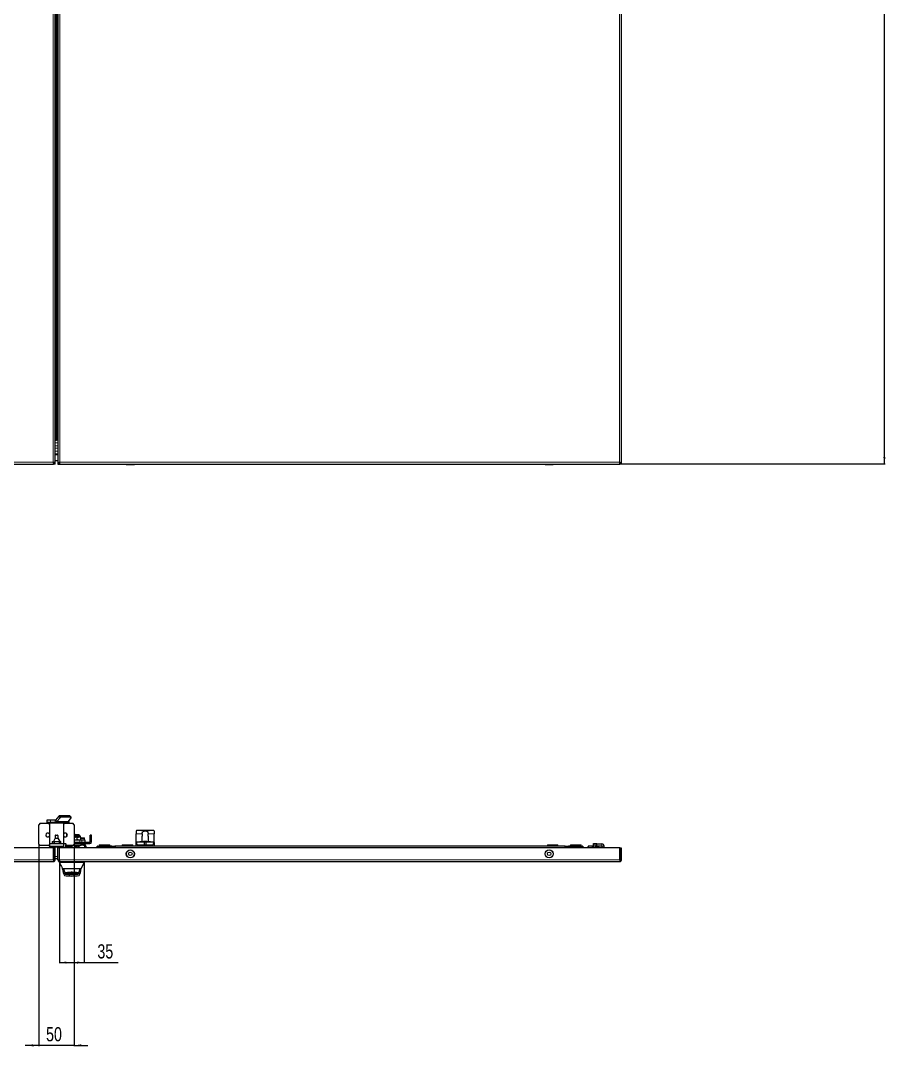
# Model space of a CAD drawing. Header units: millimetres. Extents: x -1564 to 3390, y -1920 to 1219.
# Drawn here: x 2169 to 3390, y -1920 to -473 of the extents above; entities that cross this region are included whole.
import ezdxf

# ---------------------------------------------------------------- set-up
doc = ezdxf.new("R2010")
doc.units = ezdxf.units.MM
doc.layers.add('FORMAT', color=7, linetype='Continuous')
doc.styles.add('SLDTEXTSTYLE0', font='TXT', dxfattribs={"width": 0.75})
doc.dimstyles.new('SLDDIMSTYLE0', dxfattribs={"dimtxt": 20, "dimasz": 10, "dimexe": 0, "dimexo": 0.0625, "dimgap": 5, "dimtad": 2, "dimdec": 1, "dimrnd": 1e-09, "dimzin": 12, "dimdsep": 46, "dimtxsty": 'SLDTEXTSTYLE0', "dimsah": 1, "dimcen": 0.09, "dimadec": 0, "dimazin": 3, "dimtfac": 1, "dimtofl": 0, "dimtmove": 0, "dimatfit": 3, "dimfxl": 0, "dimfrac": 2, "dimtolj": 1, "dimtzin": 12, "dimarcsym": 0})
doc.dimstyles.new('SLDDIMSTYLE1', dxfattribs={"dimtxt": 20, "dimasz": 10, "dimexe": 0, "dimexo": 0.0625, "dimgap": 5, "dimtad": 2, "dimdec": 1, "dimrnd": 1e-09, "dimzin": 12, "dimdsep": 46, "dimtxsty": 'SLDTEXTSTYLE0', "dimsah": 1, "dimcen": 0.09, "dimadec": 0, "dimazin": 3, "dimtfac": 1, "dimtmove": 0, "dimatfit": 0, "dimfxl": 0, "dimfrac": 2, "dimtolj": 1, "dimtzin": 12, "dimarcsym": 0})

# ---------------------------------------------------------------- blocks, each defined once
blk = doc.blocks.new('_D')
at = {"layer": 'FORMAT'}
for p, q in [((3015, 656.3), (3389.3, 656.3)), ((3388.3, -1098.7), (3388.3, 656.3)), ((3015, -1098.7), (3389.3, -1098.7))]:
    blk.add_line(p, q, dxfattribs=at)
for points in [[(3388.3, 656.3), (3386.8, 646.3), (3389.9, 646.3)], [(3388.3, -1098.7), (3389.9, -1088.7), (3386.8, -1088.7)]]:
    blk.add_solid(points, dxfattribs=at)
at = {"layer": 'FORMAT', "insert": (3362.5, -250.8), "char_height": 20, "attachment_point": 1, "rotation": 90, "style": 'SLDTEXTSTYLE0'}
blk.add_mtext('1755', dxfattribs=at)
blk = doc.blocks.new('_D_13')
at = {"layer": 'FORMAT'}
for p, q in [((2195.3, -1634.9), (2195.3, -1919.5)), ((2245.3, -1634.9), (2245.3, -1919.5)), ((2195.3, -1918.5), (2176, -1918.5)), ((2245.3, -1918.5), (2195.3, -1918.5)), ((2245.3, -1918.5), (2264.5, -1918.5))]:
    blk.add_line(p, q, dxfattribs=at)
for points in [[(2195.3, -1918.5), (2185.3, -1916.9), (2185.3, -1920)], [(2245.3, -1918.5), (2255.3, -1920), (2255.3, -1916.9)]]:
    blk.add_solid(points, dxfattribs=at)
at = {"layer": 'FORMAT', "insert": (2205.5, -1892.7), "char_height": 20, "attachment_point": 1, "style": 'SLDTEXTSTYLE0'}
blk.add_mtext('50', dxfattribs=at)
blk = doc.blocks.new('_D_14')
at = {"layer": 'FORMAT'}
for p, q in [((2224.3, -1660.5), (2224.3, -1802.7)), ((2259.3, -1660.5), (2259.3, -1802.7)), ((2224.3, -1801.7), (2259.3, -1801.7)), ((2259.3, -1801.7), (2307.4, -1801.7))]:
    blk.add_line(p, q, dxfattribs=at)
for points in [[(2224.3, -1801.7), (2234.3, -1803.2), (2234.3, -1800.2)], [(2259.3, -1801.7), (2249.3, -1800.2), (2249.3, -1803.2)]]:
    blk.add_solid(points, dxfattribs=at)
at = {"layer": 'FORMAT', "insert": (2277.9, -1775.9), "char_height": 20, "attachment_point": 1, "style": 'SLDTEXTSTYLE0'}
blk.add_mtext('35', dxfattribs=at)

msp = doc.modelspace()

# ---------------------------------------------------------------- linework, layer by layer
at = {"color": 8, "linetype": 'Continuous', "lineweight": 18}
for p, q in [((2215.68, -1096.12), (2215.68, 653.68)), ((3014.68, -1096.12), (3014.68, 653.68)), ((2219.29, -1065.85), (2219.29, 623.41)), ((2219.76, 623.43), (2219.76, -1065.87)), ((2220.33, -1065.53), (2220.33, 623.1)), ((2221.68, 623.1), (2221.68, -1065.53)), ((2224.88, -298.56), (2224.88, -1096.12)), ((2218.28, -1068.9), (2222.28, -1068.9)), ((2218.28, -1073.23), (2222.28, -1073.23)), ((2218.28, -1076.45), (2222.28, -1076.45)), ((2218.28, -1080.78), (2222.28, -1080.78)), ((2218.28, -1084.55), (2222.28, -1084.55)), ((1425.88, -1096.12), (2215.68, -1096.12)), ((2218.28, -1085.99), (2222.28, -1085.99)), ((2224.88, -1096.12), (3014.68, -1096.12)), ((2318.53, -1099.47), (2327.42, -1099.47)), ((2327.42, -1099.47), (2330.03, -1099.47)), ((2909.53, -1099.47), (2921.03, -1099.47)), ((2211.56, -1603.97), (2211.56, -1600.97)), ((2218.5, -1600.97), (2218.5, -1603.97)), ((2218.87, -1600.79), (2220.71, -1602.92)), ((2237.17, -1602.92), (2220.71, -1602.92)), ((2225.47, -1597.42), (2223.63, -1595.29)), ((2226.58, -1596.71), (2224.74, -1594.59)), ((2240.72, -1596.71), (2238.88, -1594.59)), ((2341.19, -1619.95), (2332.78, -1619.95)), ((2357.78, -1619.95), (2349.37, -1619.95)), ((2216.28, -1630.85), (2216.28, -1634.35)), ((2222.28, -1622.35), (2218.27, -1622.35)), ((2224.28, -1630.85), (2224.28, -1634.35)), ((2245.28, -1623.99), (2254.28, -1623.99)), ((2252.97, -1631.95), (2252.97, -1628.95)), ((2259.78, -1626.55), (2254.35, -1626.55)), ((2256.05, -1631.95), (2256.05, -1628.95)), ((2257.98, -1635.95), (2257.98, -1633.95)), ((2260.51, -1631.95), (2260.51, -1628.95)), ((2267.18, -1631.95), (2267.18, -1633.95)), ((2267.78, -1631.35), (2269.78, -1631.35)), ((2341.89, -1631.35), (2341.89, -1631.45)), ((2343.78, -1635.45), (2343.78, -1631.45)), ((2346.78, -1631.45), (2346.78, -1635.45)), ((2980.23, -1634.4), (2977.73, -1634.4)), ((2989.73, -1636.9), (2989.73, -1634.4)), ((2230.28, -1638.94), (2210.28, -1638.94)), ((2232.9, -1637.45), (2235.58, -1637.45)), ((2237.58, -1637.55), (2235.58, -1637.55)), ((2237.58, -1637.45), (2238.36, -1637.45)), ((2238.78, -1639.45), (2238.78, -1637.85)), ((2243.78, -1636.35), (2244.47, -1636.35)), ((2254.22, -1636.15), (2243.98, -1636.15)), ((2254.31, -1635.95), (2244.18, -1635.95)), ((2254.1, -1636.35), (2258.28, -1636.35)), ((2254.68, -1636.15), (2254.22, -1636.15)), ((2254.78, -1635.95), (2254.31, -1635.95)), ((2259.78, -1637.85), (2259.78, -1639.45)), ((2260.22, -1637.55), (2261.58, -1637.55)), ((2278.08, -1637.75), (2277.78, -1637.75)), ((2278.08, -1637.45), (2278.08, -1637.75)), ((2302.48, -1637.75), (2278.08, -1637.75)), ((2278.08, -1637.75), (2278.08, -1639.45)), ((2283.87, -1637.25), (2283.87, -1637.45)), ((2302.48, -1637.45), (2302.48, -1637.75)), ((2302.48, -1639.45), (2302.48, -1637.75)), ((2302.78, -1637.75), (2302.48, -1637.75)), ((2334.28, -1635.45), (2343.78, -1635.45)), ((2334.28, -1635.45), (2334.28, -1637.45)), ((2343.42, -1635.97), (2343.56, -1636.45)), ((2343.78, -1635.48), (2343.78, -1635.45)), ((2343.78, -1635.45), (2344.28, -1635.45)), ((2343.78, -1635.48), (2344.28, -1635.48)), ((2346.28, -1635.45), (2344.28, -1635.45)), ((2346.28, -1635.45), (2346.78, -1635.45)), ((2346.28, -1635.48), (2346.78, -1635.48)), ((2346.78, -1635.45), (2346.78, -1635.48)), ((2346.78, -1635.45), (2356.28, -1635.45)), ((2347.01, -1636.45), (2347.14, -1635.97)), ((2356.28, -1637.45), (2356.28, -1635.45)), ((2938.08, -1637.75), (2937.78, -1637.75)), ((2938.08, -1637.75), (2938.08, -1637.45)), ((2938.08, -1637.75), (2938.08, -1639.45)), ((2962.48, -1637.75), (2938.08, -1637.75)), ((2946.91, -1637.25), (2946.91, -1637.45)), ((2962.48, -1637.45), (2962.48, -1637.75)), ((2962.48, -1639.45), (2962.48, -1637.75)), ((2962.78, -1637.75), (2962.48, -1637.75)), ((2970.83, -1637.4), (2970.83, -1639.45)), ((2976.48, -1639.4), (2976.48, -1639.45)), ((2990.23, -1637.4), (2992.73, -1637.4)), ((2215.98, -1656.85), (1425.58, -1656.85)), ((2216.28, -1652.09), (2215.98, -1652.09)), ((2222.28, -1652.09), (2218.28, -1652.09)), ((2224.58, -1656.85), (3014.98, -1656.85)), ((2229.78, -1660.45), (2229.78, -1659.45)), ((2253.78, -1660.45), (2253.78, -1659.45))]:
    msp.add_line(p, q, dxfattribs=at)
at = {"color": 7, "linetype": 'Continuous', "lineweight": 25}
for p, q in [((2218.28, -1098.72), (2218.28, 656.28)), ((2222.28, 656.28), (2222.28, -1098.72)), ((3017.28, -1098.72), (3017.28, 656.28)), ((2218.28, -1060.92), (2218.41, -1060.92)), ((2218.28, -1064.92), (2218.82, -1064.92)), ((1425.58, -1098.72), (2215.98, -1098.72)), ((2215.98, -1097), (2215.98, -1098.72)), ((2218.28, -1098.72), (2216.28, -1098.72)), ((2218.28, -1093.72), (2222.28, -1093.72)), ((2222.28, -1098.72), (2224.28, -1098.72)), ((2224.58, -1098.72), (2224.58, -1097.01)), ((2224.58, -1098.72), (3014.98, -1098.72)), ((2318.53, -1098.72), (2318.53, -1099.47)), ((2330.03, -1099.47), (2330.03, -1098.72)), ((2909.53, -1098.72), (2909.53, -1099.47)), ((2921.03, -1099.47), (2921.03, -1098.72)), ((3014.98, -1096.72), (3014.98, -1098.72)), ((3017.28, -1098.72), (3015.28, -1098.72)), ((2327.29, -1099.72), (2318.78, -1099.72)), ((2329.78, -1099.72), (2327.29, -1099.72)), ((2920.78, -1099.72), (2909.78, -1099.72)), ((2197.28, -1605.35), (2195.28, -1607.35)), ((2197.28, -1605.35), (2208.53, -1605.35)), ((2206.56, -1600.97), (2206.56, -1603.97)), ((2211.56, -1600.97), (2206.56, -1600.97)), ((2211.56, -1603.97), (2206.56, -1603.97)), ((2210.28, -1607.1), (2208.53, -1605.35)), ((2230.28, -1605.35), (2210.28, -1605.35)), ((2210.28, -1605.35), (2210.28, -1634.35)), ((2218.5, -1600.97), (2211.56, -1600.97)), ((2218.5, -1603.97), (2211.56, -1603.97)), ((2235.03, -1603.97), (2218.5, -1603.97)), ((2223.63, -1595.29), (2218.87, -1600.79)), ((2225.47, -1597.42), (2220.71, -1602.92)), ((2238.88, -1594.59), (2224.74, -1594.59)), ((2240.72, -1596.71), (2226.58, -1596.71)), ((2230.28, -1605.35), (2230.28, -1634.35)), ((2232.03, -1605.35), (2230.28, -1607.1)), ((2232.03, -1605.35), (2243.28, -1605.35)), ((2237.78, -1604.27), (2234.78, -1604.27)), ((2234.78, -1605.35), (2234.78, -1604.27)), ((2237.17, -1602.92), (2240.75, -1597.8)), ((2237.78, -1605.35), (2237.78, -1604.27)), ((2241, -1596.81), (2239.17, -1594.69)), ((2245.28, -1607.35), (2243.28, -1605.35)), ((2195.28, -1634.85), (2195.28, -1607.35)), ((2234.78, -1620.6), (2234.78, -1619.97)), ((2245.28, -1607.35), (2245.28, -1634.85)), ((2332.78, -1616.12), (2332.78, -1619.95)), ((2332.78, -1631.45), (2332.78, -1619.95)), ((2339.8, -1615.56), (2334.28, -1615.56)), ((2340.69, -1615.51), (2340.17, -1615.51)), ((2349.88, -1615.45), (2340.69, -1615.45)), ((2350.4, -1615.51), (2349.88, -1615.5)), ((2356.28, -1615.56), (2350.76, -1615.56)), ((2357.78, -1616.12), (2357.78, -1619.95)), ((2357.78, -1631.45), (2357.78, -1619.95)), ((2230.28, -1634.35), (2210.28, -1634.35)), ((2210.28, -1634.35), (2210.28, -1637.85)), ((2214.28, -1630.85), (2214.28, -1634.35)), ((2214.28, -1630.85), (2215.78, -1630.85)), ((2218.27, -1626.35), (2215.78, -1630.85)), ((2215.78, -1630.85), (2224.78, -1630.85)), ((2216.78, -1630.85), (2216.78, -1634.35)), ((2218.27, -1622.35), (2218.27, -1626.35)), ((2218.27, -1626.35), (2222.28, -1626.35)), ((2218.77, -1621.85), (2221.78, -1621.85)), ((2222.28, -1622.35), (2222.28, -1626.35)), ((2222.28, -1626.35), (2224.78, -1630.85)), ((2223.78, -1630.85), (2223.78, -1634.35)), ((2224.78, -1630.85), (2226.28, -1630.85)), ((2226.28, -1634.35), (2226.28, -1630.85)), ((2230.28, -1633.95), (2232.91, -1633.95)), ((2230.28, -1634.35), (2230.28, -1637.85)), ((2233.34, -1634.39), (2232.61, -1639.45)), ((2233.34, -1634.39), (2232.91, -1633.95)), ((2234.78, -1620.6), (2235.23, -1620.6)), ((2234.78, -1623.74), (2234.78, -1620.6)), ((2245.31, -1622.95), (2245.28, -1622.95)), ((2245.28, -1624.95), (2246.88, -1624.95)), ((2252.97, -1628.95), (2245.28, -1628.95)), ((2245.28, -1631.95), (2267.18, -1631.95)), ((2245.28, -1633.95), (2267.18, -1633.95)), ((2245.31, -1622.95), (2253.25, -1622.95)), ((2246.78, -1620.95), (2246.28, -1621.45)), ((2246.28, -1621.45), (2246.28, -1622.95)), ((2252.02, -1621.45), (2246.28, -1621.45)), ((2246.78, -1620.95), (2251.57, -1620.95)), ((2249.42, -1625.4), (2246.88, -1624.95)), ((2251.88, -1624.95), (2246.88, -1624.95)), ((2249.42, -1628.51), (2246.88, -1628.95)), ((2249.42, -1628.51), (2249.42, -1625.4)), ((2251.57, -1620.95), (2251.78, -1620.95)), ((2252.28, -1621.45), (2251.78, -1620.95)), ((2254.35, -1625.4), (2251.88, -1624.95)), ((2254.28, -1624.95), (2251.88, -1624.95)), ((2254.35, -1628.51), (2251.88, -1628.95)), ((2252.28, -1621.45), (2252.02, -1621.45)), ((2252.28, -1622.95), (2252.28, -1621.45)), ((2256.05, -1628.95), (2252.97, -1628.95)), ((2254.28, -1624.95), (2254.28, -1623.99)), ((2254.34, -1624.99), (2254.28, -1624.95)), ((2254.28, -1624.95), (2254.28, -1624.95)), ((2254.28, -1628.95), (2254.28, -1628.95)), ((2254.34, -1625.05), (2254.3, -1625.02)), ((2254.35, -1628.51), (2254.35, -1625.4)), ((2254.35, -1625.95), (2259.18, -1625.95)), ((2254.78, -1635.95), (2254.78, -1633.95)), ((2260.51, -1628.95), (2256.05, -1628.95)), ((2259.78, -1628.95), (2259.78, -1626.55)), ((2260.78, -1628.95), (2260.51, -1628.95)), ((2260.78, -1631.95), (2260.78, -1628.95)), ((2269.78, -1621.95), (2267.78, -1621.95)), ((2267.78, -1631.35), (2267.78, -1621.95)), ((2269.78, -1631.35), (2269.78, -1621.95)), ((2332.78, -1632.33), (2332.78, -1631.45)), ((2332.78, -1631.45), (2346.28, -1631.45)), ((2332.78, -1637.45), (2332.78, -1632.33)), ((2337.66, -1631.35), (2337.66, -1631.45)), ((2337.8, -1631.35), (2337.8, -1631.45)), ((2337.92, -1631.35), (2337.92, -1631.45)), ((2338.73, -1631.35), (2337.92, -1631.35)), ((2338.73, -1631.35), (2338.73, -1631.45)), ((2338.88, -1631.35), (2338.88, -1631.45)), ((2339, -1631.35), (2339, -1631.45)), ((2339.34, -1631.35), (2339.34, -1631.45)), ((2339.52, -1631.35), (2339.52, -1631.45)), ((2340.05, -1631.35), (2340.05, -1631.45)), ((2340.43, -1627.24), (2340.43, -1629.83)), ((2340.53, -1631.35), (2340.53, -1631.45)), ((2340.7, -1631.35), (2340.7, -1631.45)), ((2341.16, -1631.35), (2341.16, -1631.45)), ((2341.3, -1631.35), (2341.3, -1631.45)), ((2341.42, -1631.35), (2341.42, -1631.45)), ((2341.73, -1631.35), (2341.73, -1631.45)), ((2343.01, -1631.35), (2341.89, -1631.35)), ((2343.01, -1631.35), (2343.01, -1631.45)), ((2343.15, -1631.35), (2343.15, -1631.45)), ((2343.34, -1631.35), (2343.34, -1631.45)), ((2343.35, -1631.35), (2343.35, -1631.45)), ((2343.94, -1631.35), (2343.35, -1631.35)), ((2343.94, -1631.35), (2343.94, -1631.45)), ((2344.84, -1631.35), (2344.27, -1631.35)), ((2344.28, -1631.45), (2346.28, -1631.45)), ((2344.28, -1635.45), (2344.28, -1631.45)), ((2344.56, -1631.13), (2344.53, -1630.9)), ((2344.77, -1631.13), (2344.76, -1630.83)), ((2344.84, -1631.35), (2344.84, -1631.45)), ((2344.85, -1631.35), (2344.85, -1631.45)), ((2344.85, -1631.35), (2345.03, -1631.35)), ((2345.03, -1631.35), (2345.03, -1631.35)), ((2345.03, -1631.35), (2345.03, -1631.45)), ((2345.05, -1631.35), (2345.05, -1631.45)), ((2345.2, -1631.35), (2345.2, -1631.45)), ((2346, -1631.35), (2345.2, -1631.35)), ((2346, -1631.35), (2346, -1631.45)), ((2346.14, -1631.35), (2346.14, -1631.45)), ((2346.23, -1630.85), (2346.23, -1630.83)), ((2346.26, -1631.35), (2346.26, -1631.45)), ((2346.28, -1631.45), (2346.28, -1635.45)), ((2346.29, -1631.39), (2346.55, -1631.38)), ((2346.69, -1631.35), (2346.69, -1631.45)), ((2346.78, -1630.94), (2346.79, -1630.9)), ((2346.78, -1631.45), (2357.78, -1631.45)), ((2346.82, -1631.35), (2346.82, -1631.45)), ((2347.18, -1631.35), (2347.18, -1631.45)), ((2347.44, -1631.35), (2347.44, -1631.45)), ((2347.56, -1631.35), (2347.56, -1631.45)), ((2347.7, -1631.35), (2347.7, -1631.45)), ((2347.82, -1631.35), (2347.82, -1631.45)), ((2348.25, -1631.35), (2348.25, -1631.45)), ((2348.28, -1631.35), (2348.25, -1631.35)), ((2348.29, -1631.35), (2348.29, -1631.45)), ((2348.32, -1631.35), (2348.32, -1631.45)), ((2348.49, -1631.35), (2348.49, -1631.45)), ((2348.84, -1631.35), (2348.84, -1631.45)), ((2349.33, -1631.35), (2349.33, -1631.45)), ((2349.52, -1631.35), (2349.52, -1631.45)), ((2349.87, -1631.35), (2349.87, -1631.45)), ((2350.02, -1631.35), (2350.02, -1631.45)), ((2351.08, -1631.35), (2350.02, -1631.35)), ((2350.13, -1629.83), (2350.13, -1627.24)), ((2351.08, -1631.35), (2351.08, -1631.45)), ((2351.39, -1631.35), (2351.39, -1631.45)), ((2351.56, -1631.35), (2351.56, -1631.45)), ((2351.93, -1631.35), (2351.93, -1631.45)), ((2352.69, -1631.35), (2351.93, -1631.35)), ((2352.69, -1631.35), (2352.69, -1631.45)), ((2357.78, -1632.33), (2357.78, -1631.45)), ((2357.78, -1632.33), (2357.78, -1637.45)), ((2977.73, -1633.9), (2980.23, -1633.9)), ((2977.73, -1634.4), (2977.73, -1633.9)), ((2977.73, -1639.45), (2977.73, -1634.4)), ((2980.23, -1633.9), (2980.23, -1634.4)), ((2980.23, -1639.45), (2980.23, -1634.4)), ((2980.73, -1634.4), (2980.23, -1634.45)), ((2982.73, -1634.4), (2980.73, -1634.4)), ((2982.73, -1636.9), (2982.73, -1634.4)), ((2982.73, -1634.4), (2989.73, -1634.4)), ((1425.58, -1639.45), (2215.98, -1639.45)), ((2195.28, -1634.85), (2197.28, -1636.85)), ((2208.53, -1636.85), (2197.28, -1636.85)), ((2208.53, -1636.85), (2210.28, -1635.1)), ((2230.28, -1637.85), (2210.28, -1637.85)), ((2210.28, -1637.85), (2210.28, -1638.94)), ((2210.28, -1638.94), (2210.28, -1639.45)), ((2215.98, -1656.85), (2215.98, -1639.45)), ((2218.28, -1639.45), (2216.28, -1639.45)), ((2216.28, -1656.85), (2216.28, -1639.45)), ((2218.28, -1656.85), (2218.28, -1639.45)), ((2222.28, -1656.85), (2222.28, -1639.45)), ((2222.28, -1639.45), (2224.28, -1639.45)), ((2224.28, -1656.85), (2224.28, -1639.45)), ((2224.58, -1656.85), (2224.58, -1639.45)), ((2224.58, -1639.45), (3014.98, -1639.45)), ((2230.28, -1637.85), (2230.28, -1638.94)), ((2230.28, -1638.94), (2230.28, -1639.45)), ((2235.58, -1637.85), (2232.84, -1637.85)), ((2243.28, -1636.85), (2232.99, -1636.85)), ((2235.65, -1636.85), (2235.58, -1637.55)), ((2235.58, -1639.45), (2235.58, -1637.55)), ((2237.58, -1639.45), (2237.58, -1637.55)), ((2238.28, -1637.85), (2237.58, -1637.85)), ((2238.28, -1637.85), (2238.28, -1639.35)), ((2242.88, -1638.4), (2239.68, -1638.4)), ((2239.68, -1638.4), (2239.68, -1639.35)), ((2239.68, -1639.15), (2242.88, -1639.15)), ((2242.88, -1639.35), (2242.88, -1638.4)), ((2243.28, -1636.85), (2245.28, -1634.85)), ((2247.92, -1637.8), (2247.92, -1637.85)), ((2248.22, -1637.4), (2248.22, -1637.85)), ((2248.22, -1637.85), (2248.22, -1637.4)), ((2248.39, -1637.85), (2248.22, -1637.82)), ((2248.39, -1637.39), (2248.39, -1637.85)), ((2248.43, -1637.85), (2248.43, -1637.39)), ((2249.19, -1637.77), (2249.19, -1637.85)), ((2249.22, -1637.79), (2249.22, -1637.85)), ((2249.28, -1637.82), (2249.22, -1637.85)), ((2250.13, -1637.85), (2250.13, -1637.53)), ((2250.34, -1637.85), (2250.34, -1637.82)), ((2250.63, -1637.75), (2250.63, -1637.85)), ((2250.66, -1637.75), (2250.66, -1637.85)), ((2258.28, -1635.85), (2254.74, -1635.85)), ((2260.28, -1639.45), (2260.28, -1637.85)), ((2261.58, -1637.55), (2261.58, -1639.45)), ((2277.78, -1639.45), (2277.78, -1637.75)), ((2278.08, -1637.45), (2302.48, -1637.45)), ((2280.78, -1635.45), (2280.28, -1635.95)), ((2280.28, -1635.95), (2280.28, -1637.45)), ((2295.28, -1635.95), (2280.28, -1635.95)), ((2280.78, -1635.45), (2294.78, -1635.45)), ((2282.64, -1637.25), (2282.64, -1637.45)), ((2286.45, -1637.25), (2286.45, -1637.45)), ((2286.45, -1637.25), (2287.24, -1637.25)), ((2287.24, -1637.25), (2287.24, -1637.45)), ((2287.24, -1637.25), (2289.12, -1637.25)), ((2288.58, -1637.25), (2288.58, -1637.23)), ((2289.12, -1637.25), (2289.12, -1637.45)), ((2289.12, -1637.25), (2290.17, -1637.25)), ((2290.17, -1637.25), (2290.17, -1637.45)), ((2290.17, -1637.25), (2291.57, -1637.25)), ((2291.74, -1637.23), (2291.74, -1637.45)), ((2291.83, -1637.25), (2291.83, -1637.45)), ((2291.83, -1637.25), (2293.18, -1637.25)), ((2293.18, -1637.25), (2293.18, -1637.45)), ((2293.18, -1637.25), (2295.17, -1637.25)), ((2295.28, -1635.95), (2294.78, -1635.45)), ((2295.17, -1637.25), (2295.17, -1637.45)), ((2295.17, -1637.25), (2298.13, -1637.25)), ((2295.28, -1637.25), (2295.28, -1635.95)), ((2298.13, -1637.25), (2298.13, -1637.45)), ((2937.78, -1637.45), (2302.78, -1637.45)), ((2302.78, -1637.45), (2302.78, -1637.75)), ((2302.78, -1637.75), (2302.78, -1638.4)), ((2302.78, -1638.4), (2302.78, -1639.45)), ((2313.28, -1635.45), (2312.78, -1635.95)), ((2312.78, -1635.95), (2312.78, -1637.45)), ((2327.78, -1635.95), (2312.78, -1635.95)), ((2313.28, -1635.45), (2327.28, -1635.45)), ((2327.78, -1635.95), (2327.28, -1635.45)), ((2327.78, -1637.45), (2327.78, -1635.95)), ((2344.28, -1635.45), (2344.28, -1635.48)), ((2346.28, -1635.48), (2346.28, -1635.45)), ((2913.28, -1635.45), (2912.78, -1635.95)), ((2912.78, -1635.95), (2912.78, -1637.45)), ((2927.78, -1635.95), (2912.78, -1635.95)), ((2913.28, -1635.45), (2927.28, -1635.45)), ((2927.78, -1635.95), (2927.28, -1635.45)), ((2927.78, -1637.45), (2927.78, -1635.95)), ((2937.78, -1637.45), (2937.78, -1637.75)), ((2937.78, -1638.4), (2937.78, -1637.75)), ((2937.78, -1638.4), (2937.78, -1639.45)), ((2938.08, -1637.45), (2962.48, -1637.45)), ((2942.43, -1637.25), (2942.43, -1637.45)), ((2942.43, -1637.25), (2942.78, -1637.25)), ((2942.78, -1637.25), (2942.78, -1637.45)), ((2942.78, -1637.25), (2943.03, -1637.25)), ((2943.03, -1637.25), (2943.03, -1637.45)), ((2943.03, -1637.25), (2943.14, -1637.25)), ((2943.14, -1637.25), (2943.14, -1637.45)), ((2944.17, -1637.25), (2944.17, -1637.45)), ((2944.17, -1637.25), (2944.82, -1637.25)), ((2944.84, -1637.25), (2944.84, -1637.45)), ((2944.84, -1637.25), (2945.18, -1637.25)), ((2945.18, -1637.25), (2945.18, -1637.45)), ((2945.78, -1635.45), (2945.28, -1635.95)), ((2945.28, -1635.95), (2945.28, -1637.25)), ((2960.28, -1635.95), (2945.28, -1635.95)), ((2945.78, -1635.45), (2959.78, -1635.45)), ((2948.49, -1637.45), (2948.49, -1637.23)), ((2948.63, -1637.25), (2949.41, -1637.25)), ((2949.41, -1637.25), (2949.41, -1637.45)), ((2949.41, -1637.25), (2950.2, -1637.25)), ((2950.2, -1637.25), (2950.2, -1637.45)), ((2950.2, -1637.25), (2950.69, -1637.25)), ((2950.69, -1637.25), (2950.69, -1637.45)), ((2950.69, -1637.25), (2952.08, -1637.25)), ((2951.72, -1637.23), (2951.72, -1637.25)), ((2952.08, -1637.25), (2952.08, -1637.45)), ((2952.08, -1637.25), (2953.13, -1637.25)), ((2953.13, -1637.25), (2953.13, -1637.45)), ((2954.17, -1637.25), (2954.17, -1637.45)), ((2954.17, -1637.25), (2956.14, -1637.25)), ((2956.14, -1637.25), (2956.14, -1637.45)), ((2956.14, -1637.25), (2958.13, -1637.25)), ((2958.13, -1637.25), (2958.13, -1637.45)), ((2960.28, -1635.95), (2959.78, -1635.45)), ((2960.28, -1637.45), (2960.28, -1635.95)), ((2962.78, -1637.75), (2962.78, -1639.45)), ((2970.23, -1639.45), (2970.23, -1638)), ((2976.23, -1637.4), (2970.83, -1637.4)), ((2976.23, -1639.45), (2976.23, -1637.4)), ((2977.73, -1639.4), (2976.48, -1639.4)), ((2985.67, -1639.4), (2980.23, -1639.4)), ((2980.73, -1636.9), (2982.73, -1636.9)), ((2982.73, -1636.9), (2989.73, -1636.9)), ((2985.72, -1639.45), (2985.67, -1639.4)), ((2985.67, -1639.45), (2985.67, -1639.4)), ((2990.23, -1639.45), (2990.23, -1637.4)), ((2992.73, -1639.45), (2992.73, -1637.4)), ((3014.98, -1656.85), (3014.98, -1639.45)), ((3017.28, -1640.45), (3015.28, -1640.45)), ((3015.28, -1656.85), (3015.28, -1640.45)), ((3017.28, -1656.85), (3017.28, -1640.45)), ((2215.68, -1659.45), (1425.88, -1659.45)), ((2216.28, -1655.35), (2215.98, -1655.35)), ((2218.28, -1656.85), (2216.28, -1656.85)), ((2216.28, -1657.03), (2216.28, -1657.45)), ((2222.28, -1655.35), (2218.28, -1655.35)), ((2222.28, -1656.85), (2224.28, -1656.85)), ((2224.28, -1657.45), (2224.28, -1656.85)), ((2224.28, -1660.45), (2224.28, -1659.45)), ((2224.88, -1659.45), (2224.28, -1659.45)), ((3014.68, -1659.45), (2224.88, -1659.45)), ((2253.78, -1660.45), (2229.78, -1660.45)), ((2254.78, -1669.45), (2259.31, -1660.4)), ((2259.28, -1660.45), (2259.28, -1659.45)), ((3017.28, -1656.85), (3015.28, -1656.85)), ((2231.18, -1669.45), (2228.78, -1669.45)), ((2228.82, -1669.45), (2228.82, -1669.66)), ((2252.38, -1669.45), (2231.18, -1669.45)), ((2235.95, -1676.44), (2247.54, -1676.44)), ((2235.95, -1676.44), (2236.1, -1676.44)), ((2254.78, -1669.45), (2252.38, -1669.45)), ((2254.74, -1669.66), (2254.74, -1669.45))]:
    msp.add_line(p, q, dxfattribs=at)
at = {"color": 7, "linetype": 'Continuous', "lineweight": 25, "flags": 128}
for points in [[(2240.75, -1597.8), (2240.89, -1597.57), (2240.99, -1597.36), (2241.05, -1597.17), (2241.07, -1597.01), (2241.05, -1596.88), (2240.98, -1596.79), (2240.87, -1596.73), (2240.72, -1596.71)], [(2250.63, -1637.8), (2250.62, -1637.81), (2250.34, -1637.85)], [(3015.28, -1645.95), (3015.14, -1645.7), (3014.98, -1645.44)], [(3014.98, -1654.47), (3015.14, -1654.2), (3015.28, -1653.95)], [(2232.66, -1676.88), (2232.3, -1675.99), (2232.2, -1675.72)], [(2251.47, -1675.4), (2251.25, -1675.99), (2250.9, -1676.88)]]:
    msp.add_lwpolyline(points, dxfattribs=at)
at = {"color": 8, "linetype": 'Continuous', "lineweight": 18, "flags": 128}
for points in [[(3014.98, -1646.03), (3015.27, -1646.62), (3015.28, -1646.64)], [(3015.28, -1653.27), (3015.27, -1653.29), (3014.98, -1653.88)]]:
    msp.add_lwpolyline(points, dxfattribs=at)
at = {"color": 7, "linetype": 'Continuous', "lineweight": 25}
for centre, radius in [((2324.28, -1648.45), 5.75), ((2324.28, -1648.45), 2.5), ((2915.28, -1648.45), 5.75), ((2915.28, -1648.45), 2.5)]:
    msp.add_circle(centre, radius, dxfattribs=at)
at = {"color": 8, "linetype": 'Continuous', "lineweight": 18}
for centre in [(2324.28, -1648.45), (2915.28, -1648.45)]:
    msp.add_circle(centre, 5.5, dxfattribs=at)
at = {"color": 7, "linetype": 'Continuous', "lineweight": 25}
for centre, radius, start, end in [((2318.78, -1099.47), 0.25, 180, 270), ((2329.78, -1099.47), 0.25, 270, 0), ((2909.78, -1099.47), 0.25, 180, 270), ((2920.78, -1099.47), 0.25, 270, 0), ((2218.49, -1600.48), 0.488, 270.87936, 320.24354), ((2218.46, -1601.04), 2.93, 270.87936, 320.24354), ((2225.16, -1596.47), 1.93, 102.48392, 142.40224), ((2227, -1598.59), 1.93, 102.48392, 142.40224), ((2238.92, -1594.93), 0.349, 43.92833, 95.92878), ((2207.78, -1621.85), 2.75, 24.61998, 335.38002), ((2232.78, -1621.85), 2.75, 204.61998, 155.38002), ((2218.77, -1622.35), 0.5, 90, 180), ((2221.78, -1622.35), 0.5, 0, 90), ((2253.25, -1623.99), 1.03, 0, 90), ((2257.98, -1637.55), 3.6, 0, 90), ((2259.18, -1626.55), 0.6, 0, 90), ((2267.18, -1631.35), 2.6, 270, 0), ((2267.18, -1631.35), 0.6, 270, 0), ((2345.28, -1638.75), 8, 100.36105, 108.44483), ((2344.52, -1634.61), 3.79, 92.89181, 101.41741), ((2345.4, -1633.07), 2.34, 111.72177, 124.60369), ((2344.6, -1638.39), 7.26, 85.75775, 94.24225), ((2344.24, -1631.42), 0.598, 60.52387, 80.98963), ((2345.03, -1638.38), 7.56, 92.05637, 94.65981), ((2344.55, -1635.17), 4.35, 79.33098, 87.2142), ((2348.53, -1631.88), 3.47, 163.53436, 167.76578), ((2346.01, -1635.17), 4.35, 92.7858, 100.66902), ((2345.53, -1638.36), 7.54, 81.91714, 87.9462), ((2346.31, -1631.35), 0.529, 98.37942, 107.95469), ((2346.04, -1634.61), 3.79, 78.58259, 87.10819), ((2345.21, -1637.17), 6.42, 69.70137, 77.56561), ((2345.28, -1638.75), 8, 70.17456, 79.63895), ((2345.28, -1638.71), 7.96, 71.95242, 79.10923), ((2347.59, -1631.75), 0.629, 75.56061, 104.43939), ((2989.73, -1637.4), 3, 0, 90), ((2239.18, -1637.55), 1.6, 154.05552, 180), ((2249.28, -1628.95), 9, 233.1301, 260.06184), ((2249.4, -1629.23), 8.7, 247.04384, 262.19579), ((2248.99, -1631.16), 6.77, 243.84337, 260.92447), ((2248.03, -1630.33), 7.07, 264.24699, 275.75301), ((2249.05, -1635.2), 2.78, 231.39719, 252.55931), ((2248.61, -1633.07), 4.83, 261.51445, 261.84337), ((2248.43, -1637.69), 0.261, 216.15143, 217.25209), ((2249.36, -1629.01), 8.89, 263.76729, 264.01043), ((2249.95, -1634.98), 2.97, 239.17887, 255.2323), ((2250.12, -1636.24), 1.79, 219.07445, 243.97081), ((2248.55, -1633.64), 4.26, 278.69652, 279.04651), ((2250.01, -1633.64), 4.26, 260.95349, 261.30348), ((2248.53, -1634.78), 3.19, 285.22643, 309.29893), ((2249.12, -1636.71), 1.52, 311.59883, 339.64636), ((2249.2, -1629.01), 8.89, 275.98957, 276.23271), ((2249, -1630.85), 7.09, 279.44276, 293.2387), ((2249.95, -1633.07), 4.83, 278.15663, 278.48555), ((2249.43, -1629.8), 8.14, 278.72305, 291.64085), ((2249.28, -1628.95), 9, 279.93816, 306.8699), ((2252.11, -1636), 1.4, 257.05409, 282.94591), ((2254.53, -1635.95), 0.25, 306.8699, 0), ((2278.08, -1637.75), 0.3, 90, 180), ((2302.48, -1637.75), 0.3, 0, 90), ((2345.28, -1642.45), 6.25, 106.01339, 126.8699), ((2343.28, -1635.48), 1, 286.01339, 0), ((2347.28, -1635.48), 1, 180, 253.98661), ((2345.28, -1642.45), 6.25, 53.1301, 73.98661), ((2938.08, -1637.75), 0.3, 90, 180), ((2962.48, -1637.75), 0.3, 0, 90), ((2970.83, -1638), 0.6, 90, 180), ((2976.48, -1639.15), 0.25, 180, 270), ((2980.73, -1637.4), 0.5, 90, 180), ((2989.73, -1637.4), 0.5, 0, 90), ((3007.78, -1649.95), 7.5, 343.7398, 16.2602), ((2220.84, -1669.66), 7.98, 358.26695, 359.99994), ((2255.67, -1667.1), 27, 185.96099, 206.16954), ((2241.78, -1669.45), 11.4, 180, 210.87421), ((2233.12, -1676.69), 0.5, 203.04365, 263.74905), ((2241.78, -1597.66), 80, 263.74905, 276.25095), ((2250.44, -1676.69), 0.5, 276.25095, 336.95635), ((2241.78, -1669.45), 11.4, 329.05608, 0), ((2227.89, -1667.1), 27, 333.83046, 354.03918), ((2262.72, -1669.66), 7.98, 180, 181.7325), ((2241.78, -1597.66), 82, 262.75342, 277.24658)]:
    msp.add_arc(centre, radius, start, end, dxfattribs=at)
at = {"color": 8, "linetype": 'Continuous', "lineweight": 18}
for centre, radius, start, end in [((2345.28, -1642.45), 6.75, 106.01339, 132.20545), ((2343.28, -1635.48), 0.5, 286.01339, 0), ((2347.28, -1635.48), 0.5, 180, 253.98661), ((2345.28, -1642.45), 6.75, 47.79455, 73.98661)]:
    msp.add_arc(centre, radius, start, end, dxfattribs=at)
at = {"color": 7, "linetype": 'Continuous', "lineweight": 25}
for points in [[(2215.68, -1096.12), (2215.7, -1096.46), (2215.75, -1097.14), (2215.83, -1098), (2215.9, -1098.6), (2215.95, -1098.68), (2215.98, -1098.72)], [(2224.58, -1098.72), (2224.6, -1098.68), (2224.65, -1098.6), (2224.73, -1098), (2224.8, -1097.14), (2224.85, -1096.46), (2224.88, -1096.12)], [(3014.68, -1096.12), (3014.7, -1096.2), (3014.75, -1096.35), (3014.83, -1096.55), (3014.9, -1096.69), (3014.95, -1096.71), (3014.98, -1096.72)], [(3014.68, -1096.12), (3014.7, -1096.46), (3014.75, -1097.14), (3014.83, -1098), (3014.9, -1098.6), (3014.95, -1098.68), (3014.98, -1098.72)], [(3015.28, -1098.72), (3015.24, -1098.28), (3015.17, -1097.42), (3014.84, -1096.55), (3014.68, -1096.12)], [(3017.28, -1098.72), (3017.24, -1098.5), (3017.16, -1098.07), (3016.56, -1097.42), (3015.7, -1096.77), (3015.02, -1096.33), (3014.68, -1096.12)], [(2234.48, -1603.97), (2234.56, -1603.99), (2234.72, -1604.03), (2234.76, -1604.19), (2234.78, -1604.27)], [(2237.17, -1602.92), (2237.03, -1603.07), (2236.73, -1603.39), (2236.2, -1603.71), (2235.62, -1603.93), (2235.22, -1603.96), (2235.03, -1603.97)], [(2258.28, -1635.85), (2258.54, -1635.88), (2259.07, -1635.94), (2259.73, -1636.41), (2260.19, -1637.07), (2260.25, -1637.59), (2260.28, -1637.85)], [(2215.98, -1656.85), (2215.95, -1657.19), (2215.9, -1657.88), (2215.83, -1658.74), (2215.75, -1659.34), (2215.7, -1659.41), (2215.68, -1659.45)], [(2215.68, -1659.45), (2216.02, -1659.41), (2216.7, -1659.34), (2217.56, -1658.74), (2218.16, -1657.88), (2218.24, -1657.19), (2218.28, -1656.85)], [(2224.88, -1659.45), (2224.85, -1659.41), (2224.8, -1659.34), (2224.73, -1658.74), (2224.65, -1657.88), (2224.6, -1657.19), (2224.58, -1656.85)], [(3014.98, -1656.85), (3014.95, -1657.19), (3014.9, -1657.88), (3014.83, -1658.74), (3014.75, -1659.34), (3014.7, -1659.41), (3014.68, -1659.45)]]:
    msp.add_open_spline(points, degree=3, dxfattribs=at)
for points, knots in [([(2216.28, -1098.72), (2216.25, -1098.34), (2216.21, -1097.72), (2215.94, -1096.85), (2215.77, -1096.36), (2215.68, -1096.12)], [0, 0, 0, 0, 0.4375, 0.7156903, 1, 1, 1, 1]), ([(2218.28, -1098.72), (2218.25, -1098.53), (2218.19, -1098.13), (2217.65, -1097.5), (2216.78, -1096.82), (2216.06, -1096.36), (2215.68, -1096.12)], [0, 0, 0, 0, 0.21350619, 0.46832209, 0.72324094, 1, 1, 1, 1]), ([(2224.88, -1096.12), (2224.59, -1096.3), (2223.96, -1096.7), (2223.1, -1097.33), (2222.42, -1098.01), (2222.33, -1098.48), (2222.28, -1098.72)], [0, 0, 0, 0, 0.2113527, 0.4661677, 0.7210903, 1, 1, 1, 1]), ([(2224.88, -1096.12), (2224.74, -1096.5), (2224.52, -1097.12), (2224.31, -1097.98), (2224.29, -1098.47), (2224.28, -1098.72)], [0, 0, 0, 0, 0.4375, 0.7156903, 1, 1, 1, 1]), ([(2237.32, -1602.7), (2237.4, -1602.8), (2237.73, -1603.25), (2237.76, -1603.82), (2237.78, -1604.27)], [0, 0, 0, 0, 0.2227295, 1, 1, 1, 1]), ([(2334.28, -1615.56), (2334.11, -1615.56), (2333.78, -1615.57), (2333.33, -1615.63), (2332.99, -1615.75), (2332.81, -1615.92), (2332.79, -1616.06), (2332.78, -1616.12)], [0, 0, 0, 0, 0.2129003, 0.4257071, 0.6406126, 0.8533821, 1, 1, 1, 1]), ([(2339.8, -1615.56), (2339.9, -1615.55), (2340.03, -1615.53), (2340.14, -1615.52), (2340.17, -1615.51)], [0, 0, 0, 0, 0.78940274, 1, 1, 1, 1]), ([(2341.19, -1619.95), (2341.14, -1620.95), (2341.03, -1623.09), (2340.51, -1625.53), (2340.45, -1626.84), (2340.43, -1627.24)], [0, 0, 0, 0, 0.3788234, 0.8122279, 1, 1, 1, 1]), ([(2341.19, -1619.95), (2341.21, -1619.54), (2341.25, -1618.71), (2341.61, -1617.62), (2342.26, -1616.81), (2343.19, -1616.32), (2344.34, -1616.08), (2345.67, -1616.03), (2347.01, -1616.2), (2348.14, -1616.67), (2348.87, -1617.47), (2349.25, -1618.5), (2349.37, -1619.36), (2349.37, -1619.86), (2349.37, -1619.95)], [0, 0, 0, 0, 0.0885051, 0.1771377, 0.2628581, 0.3446937, 0.4304853, 0.5251934, 0.6256454, 0.7239113, 0.8124944, 0.894483, 0.9789968, 1, 1, 1, 1]), ([(2350.13, -1627.24), (2350.05, -1626.33), (2349.87, -1624.47), (2349.41, -1621.87), (2349.38, -1620.34), (2349.37, -1619.95)], [0, 0, 0, 0, 0.4176682, 0.852903, 1, 1, 1, 1]), ([(2350.4, -1615.51), (2350.41, -1615.52), (2350.52, -1615.53), (2350.65, -1615.55), (2350.76, -1615.56)], [0, 0, 0, 0, 0.1619735, 1, 1, 1, 1]), ([(2357.78, -1616.12), (2357.77, -1616.04), (2357.74, -1615.88), (2357.5, -1615.72), (2357.14, -1615.61), (2356.71, -1615.57), (2356.41, -1615.56), (2356.28, -1615.56)], [0, 0, 0, 0, 0.2056827, 0.4113459, 0.6186494, 0.8323389, 1, 1, 1, 1]), ([(2246.88, -1624.95), (2246.82, -1624.95), (2246.28, -1624.96), (2245.75, -1625.1), (2245.28, -1625.22)], [0, 0, 0, 0, 0.1108998, 1, 1, 1, 1]), ([(2246.88, -1628.95), (2246.82, -1628.95), (2246.28, -1628.95), (2245.75, -1628.81), (2245.28, -1628.68)], [0, 0, 0, 0, 0.1108998, 1, 1, 1, 1]), ([(2251.88, -1624.95), (2251.82, -1624.95), (2250.99, -1624.96), (2250.18, -1625.19), (2249.42, -1625.4)], [0, 0, 0, 0, 0.0702006, 1, 1, 1, 1]), ([(2251.88, -1628.95), (2251.82, -1628.95), (2250.99, -1628.95), (2250.18, -1628.72), (2249.42, -1628.51)], [0, 0, 0, 0, 0.0702006, 1, 1, 1, 1]), ([(2254.28, -1624.95), (2254.28, -1624.96), (2254.31, -1624.98), (2254.33, -1625.22), (2254.35, -1625.4)], [0, 0, 0, 0, 0.2686336, 1, 1, 1, 1]), ([(2254.28, -1628.95), (2254.28, -1628.95), (2254.31, -1628.92), (2254.33, -1628.68), (2254.35, -1628.51)], [0, 0, 0, 0, 0.2686336, 1, 1, 1, 1]), ([(2332.78, -1632.33), (2332.8, -1632.5), (2332.86, -1632.93), (2333.33, -1633.87), (2333.86, -1634.76), (2334.21, -1635.34), (2334.28, -1635.45), (2334.28, -1635.45)], [0, 0, 0, 0, 0.1941403, 0.4852754, 0.8987792, 0.9967692, 1, 1, 1, 1]), ([(2337.8, -1631.35), (2337.78, -1631.35), (2337.74, -1631.35), (2337.69, -1631.35), (2337.66, -1631.35), (2337.66, -1631.35), (2337.66, -1631.35)], [0, 0, 0, 0, 0.2808356, 0.55925, 0.7791823, 1, 1, 1, 1]), ([(2337.92, -1631.35), (2337.92, -1631.35), (2337.92, -1631.35), (2337.89, -1631.35), (2337.85, -1631.35), (2337.82, -1631.35), (2337.8, -1631.35)], [0, 0, 0, 0, 0.2808879, 0.5594825, 0.7792702, 1, 1, 1, 1]), ([(2338.88, -1631.35), (2338.87, -1631.35), (2338.83, -1631.35), (2338.78, -1631.35), (2338.75, -1631.35), (2338.73, -1631.35)], [0, 0, 0, 0, 0.28063758, 0.56087676, 1, 1, 1, 1]), ([(2339, -1631.35), (2339, -1631.35), (2339, -1631.35), (2338.97, -1631.35), (2338.93, -1631.35), (2338.9, -1631.35), (2338.88, -1631.35)], [0, 0, 0, 0, 0.280941, 0.5591137, 0.7790892, 1, 1, 1, 1]), ([(2339.52, -1631.35), (2339.46, -1631.35), (2339.35, -1631.35), (2339.34, -1631.35), (2339.34, -1631.35)], [0, 0, 0, 0, 0.5593117, 1, 1, 1, 1]), ([(2340.05, -1631.35), (2340, -1631.35), (2339.88, -1631.35), (2339.68, -1631.35), (2339.58, -1631.35), (2339.52, -1631.35)], [0, 0, 0, 0, 0.280496, 0.560765, 1, 1, 1, 1]), ([(2340.53, -1631.35), (2340.46, -1631.35), (2340.34, -1631.35), (2340.14, -1631.35), (2340.05, -1631.35)], [0, 0, 0, 0, 0.560137, 1, 1, 1, 1]), ([(2340.43, -1629.83), (2340.47, -1630.1), (2340.56, -1630.64), (2341.35, -1631.1), (2342.34, -1631.3), (2343.12, -1631.34), (2343.4, -1631.35)], [0, 0, 0, 0, 0.28915725, 0.57941109, 0.84753259, 1, 1, 1, 1]), ([(2340.7, -1631.35), (2340.7, -1631.35), (2340.68, -1631.35), (2340.58, -1631.35), (2340.53, -1631.35)], [0, 0, 0, 0, 0.5599138, 1, 1, 1, 1]), ([(2341.3, -1631.35), (2341.28, -1631.35), (2341.24, -1631.35), (2341.19, -1631.35), (2341.16, -1631.35), (2341.16, -1631.35), (2341.16, -1631.35)], [0, 0, 0, 0, 0.28076525, 0.5591779, 0.77917491, 1, 1, 1, 1]), ([(2341.42, -1631.35), (2341.42, -1631.35), (2341.42, -1631.35), (2341.39, -1631.35), (2341.35, -1631.35), (2341.32, -1631.35), (2341.3, -1631.35)], [0, 0, 0, 0, 0.280828, 0.5594169, 0.7793931, 1, 1, 1, 1]), ([(2341.89, -1631.35), (2341.87, -1631.35), (2341.83, -1631.35), (2341.77, -1631.35), (2341.74, -1631.35), (2341.74, -1631.35), (2341.73, -1631.35)], [0, 0, 0, 0, 0.2809514, 0.5599669, 0.7794314, 1, 1, 1, 1]), ([(2343.15, -1631.35), (2343.15, -1631.35), (2343.14, -1631.35), (2343.11, -1631.35), (2343.06, -1631.35), (2343.03, -1631.35), (2343.01, -1631.35)], [0, 0, 0, 0, 0.2807125, 0.5587014, 0.7790455, 1, 1, 1, 1]), ([(2343.35, -1631.35), (2343.35, -1631.35), (2343.34, -1631.35), (2343.34, -1631.35), (2343.34, -1631.35)], [0, 0, 0, 0, 0.5600811, 1, 1, 1, 1]), ([(2343.78, -1631.45), (2343.78, -1631.45), (2343.79, -1631.45), (2343.79, -1631.45), (2343.8, -1631.45), (2343.84, -1631.45), (2343.96, -1631.45), (2344.18, -1631.45), (2344.25, -1631.45), (2344.28, -1631.45)], [0, 0, 0, 0, 0.0016702, 0.0038887, 0.0095313, 0.0343611, 0.1327508, 0.5262135, 1, 1, 1, 1]), ([(2344.12, -1631.35), (2344.1, -1631.35), (2344.05, -1631.35), (2343.98, -1631.35), (2343.96, -1631.35), (2343.94, -1631.35)], [0, 0, 0, 0, 0.2812256, 0.5615217, 1, 1, 1, 1]), ([(2344.85, -1631.35), (2344.85, -1631.35), (2344.85, -1631.35), (2344.84, -1631.35), (2344.84, -1631.35)], [0, 0, 0, 0, 0.55950427, 1, 1, 1, 1]), ([(2345.2, -1631.35), (2345.18, -1631.35), (2345.14, -1631.35), (2345.08, -1631.35), (2345.05, -1631.35), (2345.05, -1631.35), (2345.05, -1631.35)], [0, 0, 0, 0, 0.2808549, 0.5597179, 0.7795181, 1, 1, 1, 1]), ([(2346.14, -1631.35), (2346.12, -1631.35), (2346.08, -1631.35), (2346.03, -1631.35), (2346, -1631.35), (2346, -1631.35), (2346, -1631.35)], [0, 0, 0, 0, 0.2808126, 0.5590988, 0.7791702, 1, 1, 1, 1]), ([(2346.26, -1631.35), (2346.26, -1631.35), (2346.26, -1631.35), (2346.23, -1631.35), (2346.19, -1631.35), (2346.16, -1631.35), (2346.14, -1631.35)], [0, 0, 0, 0, 0.2809124, 0.5594047, 0.7791083, 1, 1, 1, 1]), ([(2346.28, -1631.45), (2346.32, -1631.45), (2346.4, -1631.45), (2346.66, -1631.45), (2346.78, -1631.45), (2346.78, -1631.45)], [0, 0, 0, 0, 0.4754612, 0.9940565, 1, 1, 1, 1]), ([(2346.69, -1631.35), (2346.67, -1631.35), (2346.63, -1631.35), (2346.58, -1631.35), (2346.55, -1631.35), (2346.55, -1631.35), (2346.55, -1631.35)], [0, 0, 0, 0, 0.28088848, 0.55902285, 0.77915511, 1, 1, 1, 1]), ([(2346.82, -1631.35), (2346.81, -1631.35), (2346.81, -1631.35), (2346.79, -1631.35), (2346.74, -1631.35), (2346.71, -1631.35), (2346.69, -1631.35)], [0, 0, 0, 0, 0.2809002, 0.5594983, 0.7791483, 1, 1, 1, 1]), ([(2347.18, -1631.35), (2347.13, -1631.35), (2347.02, -1631.35), (2346.89, -1631.35), (2346.82, -1631.35), (2346.82, -1631.35), (2346.82, -1631.35)], [0, 0, 0, 0, 0.2809352, 0.5594866, 0.7792447, 1, 1, 1, 1]), ([(2347.44, -1631.35), (2347.4, -1631.35), (2347.32, -1631.35), (2347.23, -1631.35), (2347.18, -1631.35)], [0, 0, 0, 0, 0.5594415, 1, 1, 1, 1]), ([(2347.29, -1631.35), (2347.72, -1631.32), (2348.63, -1631.25), (2349.57, -1630.94), (2350.06, -1630.46), (2350.11, -1630.01), (2350.13, -1629.83)], [0, 0, 0, 0, 0.2559209, 0.5306766, 0.7999734, 1, 1, 1, 1]), ([(2347.56, -1631.35), (2347.55, -1631.35), (2347.55, -1631.35), (2347.47, -1631.35), (2347.44, -1631.35)], [0, 0, 0, 0, 0.5603128, 1, 1, 1, 1]), ([(2347.7, -1631.35), (2347.68, -1631.35), (2347.64, -1631.35), (2347.59, -1631.35), (2347.56, -1631.35), (2347.56, -1631.35), (2347.56, -1631.35)], [0, 0, 0, 0, 0.2809103, 0.559174, 0.7791663, 1, 1, 1, 1]), ([(2347.82, -1631.35), (2347.82, -1631.35), (2347.82, -1631.35), (2347.79, -1631.35), (2347.75, -1631.35), (2347.72, -1631.35), (2347.7, -1631.35)], [0, 0, 0, 0, 0.2808487, 0.55949, 0.7791576, 1, 1, 1, 1]), ([(2348.32, -1631.35), (2348.31, -1631.35), (2348.29, -1631.35), (2348.29, -1631.35), (2348.29, -1631.35)], [0, 0, 0, 0, 0.560691, 1, 1, 1, 1]), ([(2348.49, -1631.35), (2348.45, -1631.35), (2348.39, -1631.35), (2348.34, -1631.35), (2348.32, -1631.35)], [0, 0, 0, 0, 0.5595417, 1, 1, 1, 1]), ([(2348.84, -1631.35), (2348.77, -1631.35), (2348.64, -1631.35), (2348.54, -1631.35), (2348.49, -1631.35)], [0, 0, 0, 0, 0.56051383, 1, 1, 1, 1]), ([(2349.33, -1631.35), (2349.25, -1631.35), (2349.12, -1631.35), (2348.92, -1631.35), (2348.84, -1631.35)], [0, 0, 0, 0, 0.55921708, 1, 1, 1, 1]), ([(2349.52, -1631.35), (2349.52, -1631.35), (2349.51, -1631.35), (2349.38, -1631.35), (2349.33, -1631.35)], [0, 0, 0, 0, 0.5603404, 1, 1, 1, 1]), ([(2350.02, -1631.35), (2350, -1631.35), (2349.95, -1631.35), (2349.9, -1631.35), (2349.87, -1631.35), (2349.87, -1631.35), (2349.87, -1631.35)], [0, 0, 0, 0, 0.2808719, 0.5597012, 0.7793822, 1, 1, 1, 1]), ([(2351.56, -1631.35), (2351.51, -1631.35), (2351.41, -1631.35), (2351.4, -1631.35), (2351.39, -1631.35)], [0, 0, 0, 0, 0.5589475, 1, 1, 1, 1]), ([(2351.93, -1631.35), (2351.86, -1631.35), (2351.72, -1631.35), (2351.61, -1631.35), (2351.56, -1631.35)], [0, 0, 0, 0, 0.5597473, 1, 1, 1, 1]), ([(2356.28, -1635.45), (2356.28, -1635.45), (2356.35, -1635.34), (2356.7, -1634.76), (2357.23, -1633.87), (2357.7, -1632.93), (2357.76, -1632.5), (2357.78, -1632.33)], [0, 0, 0, 0, 0.0032308, 0.1012208, 0.5147246, 0.8058597, 1, 1, 1, 1]), ([(2238.28, -1637.85), (2238.3, -1637.58), (2238.32, -1637.22), (2238.53, -1636.93), (2238.59, -1636.85)], [0, 0, 0, 0, 0.7344216, 1, 1, 1, 1]), ([(2282.64, -1637.25), (2282.82, -1637.25), (2283.16, -1637.25), (2283.65, -1637.25), (2283.87, -1637.25)], [0, 0, 0, 0, 0.5367999, 1, 1, 1, 1]), ([(2283.87, -1637.25), (2284.25, -1637.25), (2284.94, -1637.25), (2285.8, -1637.25), (2286.25, -1637.25), (2286.27, -1637.25)], [0, 0, 0, 0, 0.5224374, 0.9756494, 1, 1, 1, 1]), ([(2943.14, -1637.25), (2943.28, -1637.25), (2943.55, -1637.25), (2943.97, -1637.25), (2944.17, -1637.25)], [0, 0, 0, 0, 0.5476433, 1, 1, 1, 1]), ([(2945.18, -1637.25), (2945.51, -1637.25), (2946.14, -1637.25), (2946.67, -1637.25), (2946.91, -1637.25)], [0, 0, 0, 0, 0.5367999, 1, 1, 1, 1]), ([(2946.91, -1637.25), (2947.23, -1637.25), (2947.84, -1637.25), (2948.41, -1637.25), (2948.44, -1637.25), (2948.45, -1637.25)], [0, 0, 0, 0, 0.4156784, 0.7762775, 1, 1, 1, 1]), ([(2953.3, -1637.25), (2953.34, -1637.25), (2953.63, -1637.25), (2953.92, -1637.25), (2954.17, -1637.25)], [0, 0, 0, 0, 0.1395084, 1, 1, 1, 1]), ([(2215.94, -1657.34), (2216, -1657.33), (2216.21, -1657.26), (2216.25, -1657.02), (2216.28, -1656.85)], [0, 0, 0, 0, 0.2754363, 1, 1, 1, 1]), ([(2222.28, -1656.85), (2222.31, -1657.14), (2222.37, -1657.78), (2222.9, -1658.64), (2223.78, -1659.31), (2224.5, -1659.41), (2224.88, -1659.45)], [0, 0, 0, 0, 0.2135062, 0.4683221, 0.7232409, 1, 1, 1, 1]), ([(2224.25, -1660.4), (2224.64, -1661.17), (2225.44, -1662.78), (2226.57, -1665.03), (2227.7, -1667.3), (2228.41, -1668.71), (2228.78, -1669.45)], [0, 0, 0, 0, 0.2163272, 0.4539552, 0.7147448, 1, 1, 1, 1]), ([(2224.28, -1656.85), (2224.31, -1656.99), (2224.35, -1657.21), (2224.61, -1657.42), (2224.79, -1657.44), (2224.88, -1657.45)], [0, 0, 0, 0, 0.43750004, 0.71569026, 1, 1, 1, 1]), ([(2229.78, -1660.45), (2229.16, -1660.45), (2227.92, -1660.45), (2226.28, -1660.45), (2225.03, -1660.45), (2224.37, -1660.45), (2224.31, -1660.45), (2224.28, -1660.45)], [0, 0, 0, 0, 0.2146939, 0.4293877, 0.6440816, 0.8587754, 1, 1, 1, 1]), ([(2259.28, -1660.45), (2259.22, -1660.45), (2259.1, -1660.45), (2258.15, -1660.45), (2256.75, -1660.45), (2255.21, -1660.45), (2254.18, -1660.45), (2253.78, -1660.45)], [0, 0, 0, 0, 0.2146898, 0.4293796, 0.6440728, 0.8587666, 1, 1, 1, 1]), ([(3014.68, -1657.45), (3014.82, -1657.43), (3015.04, -1657.38), (3015.24, -1657.12), (3015.27, -1656.94), (3015.28, -1656.85)], [0, 0, 0, 0, 0.4375, 0.7156903, 1, 1, 1, 1]), ([(3014.68, -1659.45), (3014.97, -1659.43), (3015.6, -1659.36), (3016.46, -1658.84), (3017.14, -1657.96), (3017.23, -1657.23), (3017.28, -1656.85)], [0, 0, 0, 0, 0.2113527, 0.4661677, 0.7210903, 1, 1, 1, 1]), ([(2232.02, -1675.33), (2232.13, -1675.49), (2232.37, -1675.8), (2232.81, -1676.08), (2233.22, -1676.24), (2233.61, -1676.33), (2234.12, -1676.4), (2234.87, -1676.43), (2235.59, -1676.44), (2236.05, -1676.44), (2236.1, -1676.44)], [0, 0, 0, 0, 0.08690712, 0.17044378, 0.25399484, 0.35283235, 0.49375531, 0.75058557, 0.9754009, 1, 1, 1, 1]), ([(2234.03, -1676.67), (2234.11, -1676.64), (2234.28, -1676.58), (2235.61, -1676.6), (2237.57, -1676.66), (2240.02, -1676.71), (2242.66, -1676.72), (2245.21, -1676.68), (2247.37, -1676.62), (2248.9, -1676.58), (2249.63, -1676.62), (2249.48, -1676.76), (2248.46, -1676.96), (2246.7, -1677.18), (2244.37, -1677.35), (2241.75, -1677.41), (2239.15, -1677.34), (2236.85, -1677.18), (2235.1, -1676.96), (2234.16, -1676.77), (2234.07, -1676.7), (2234.03, -1676.67)], [0, 0, 0, 0, 0.0534347, 0.1068683, 0.1603578, 0.2139914, 0.2676191, 0.3211807, 0.3747785, 0.42843, 0.4819835, 0.5354001, 0.5889254, 0.6427726, 0.6967363, 0.7503669, 0.8035674, 0.8567592, 0.9103691, 0.9643256, 1, 1, 1, 1]), ([(2246.38, -1676.43), (2246.58, -1676.43), (2247.23, -1676.44), (2248.15, -1676.44), (2249.14, -1676.42), (2249.77, -1676.37), (2250.31, -1676.25), (2250.79, -1676.06), (2251.25, -1675.75), (2251.45, -1675.43), (2251.54, -1675.3)], [0, 0, 0, 0, 0.0837331, 0.27155546, 0.46892668, 0.68174322, 0.78178792, 0.86295258, 0.9411438, 1, 1, 1, 1])]:
    msp.add_open_spline(points, degree=3, knots=knots, dxfattribs=at)
at = {"color": 8, "linetype": 'Continuous', "lineweight": 18}
for points in [[(2238.78, -1637.85), (2238.71, -1637.85), (2238.58, -1637.85), (2238.42, -1637.85), (2238.3, -1637.85), (2238.29, -1637.85), (2238.28, -1637.85)], [(2258.28, -1636.35), (2258.28, -1636.29), (2258.28, -1636.16), (2258.28, -1635.99), (2258.28, -1635.88), (2258.28, -1635.86), (2258.28, -1635.85)], [(2258.28, -1636.35), (2258.48, -1636.38), (2258.87, -1636.42), (2259.36, -1636.77), (2259.71, -1637.26), (2259.76, -1637.66), (2259.78, -1637.85)], [(2259.78, -1637.85), (2259.84, -1637.85), (2259.98, -1637.85), (2260.14, -1637.85), (2260.26, -1637.85), (2260.27, -1637.85), (2260.28, -1637.85)]]:
    msp.add_open_spline(points, degree=3, dxfattribs=at)
for points, knots in [([(2238.78, -1637.85), (2238.8, -1637.65), (2238.83, -1637.28), (2239.07, -1636.99), (2239.18, -1636.85)], [0, 0, 0, 0, 0.53323445, 1, 1, 1, 1]), ([(2232.09, -1675.26), (2232.07, -1675.2), (2232.03, -1675.06), (2233.32, -1674.7), (2235.59, -1674.31), (2238.27, -1674.06), (2241.13, -1673.95), (2244.04, -1673.98), (2247.05, -1674.21), (2249.52, -1674.56), (2251.09, -1674.93), (2251.76, -1675.18), (2251.53, -1675.26), (2251.5, -1675.27)], [0, 0, 0, 0, 0.0803576, 0.1891649, 0.2968747, 0.4019266, 0.4692137, 0.5694027, 0.6695578, 0.7705258, 0.8742953, 0.9809611, 1, 1, 1, 1]), ([(2247.54, -1676.44), (2247.73, -1676.44), (2248.66, -1676.44), (2249.56, -1676.4), (2250.03, -1676.23), (2249.51, -1675.96), (2248.16, -1675.64), (2246.13, -1675.35), (2243.65, -1675.15), (2241.24, -1675.13), (2238.88, -1675.22), (2236.67, -1675.44), (2234.78, -1675.77), (2233.71, -1676.09), (2233.61, -1676.32), (2234.34, -1676.43), (2235.44, -1676.43), (2235.95, -1676.44)], [0, 0, 0, 0, 0.0192367, 0.094456, 0.1699471, 0.2441381, 0.3159472, 0.3852689, 0.4535156, 0.5215221, 0.5672456, 0.638978, 0.7131499, 0.7886393, 0.8638631, 0.9373477, 1, 1, 1, 1])]:
    msp.add_open_spline(points, degree=3, knots=knots, dxfattribs=at)

# ---------------------------------------------------------------- dimensions: what is measured, and where the dimension line sits
at = {"layer": 'FORMAT'}
dim = msp.add_linear_dim(base=(3388.32, 656.28), p1=(3014.98, -1098.72), p2=(3014.98, 656.28), angle=90, dimstyle='SLDDIMSTYLE0', dxfattribs=at)
dim.commit()
dim.dimension.update_dxf_attribs({"geometry": '_D', "text_midpoint": (3388.32, -221.22), "dimtype": 160})
for base, p1, p2, dimstyle, picture, middle in [((2195.28, -1918.45), (2245.28, -1634.85), (2195.28, -1634.85), 'SLDDIMSTYLE1', '_D_13', (2220.28, -1918.45)), ((2259.28, -1801.71), (2224.28, -1660.45), (2259.28, -1660.45), 'SLDDIMSTYLE0', '_D_14', (2292.66, -1801.71))]:
    dim = msp.add_linear_dim(base=base, p1=p1, p2=p2, dimstyle=dimstyle, dxfattribs=at)
    dim.commit()
    dim.dimension.update_dxf_attribs({"geometry": picture, "text_midpoint": middle, "dimtype": 160})

doc.saveas('drawing.dxf')
